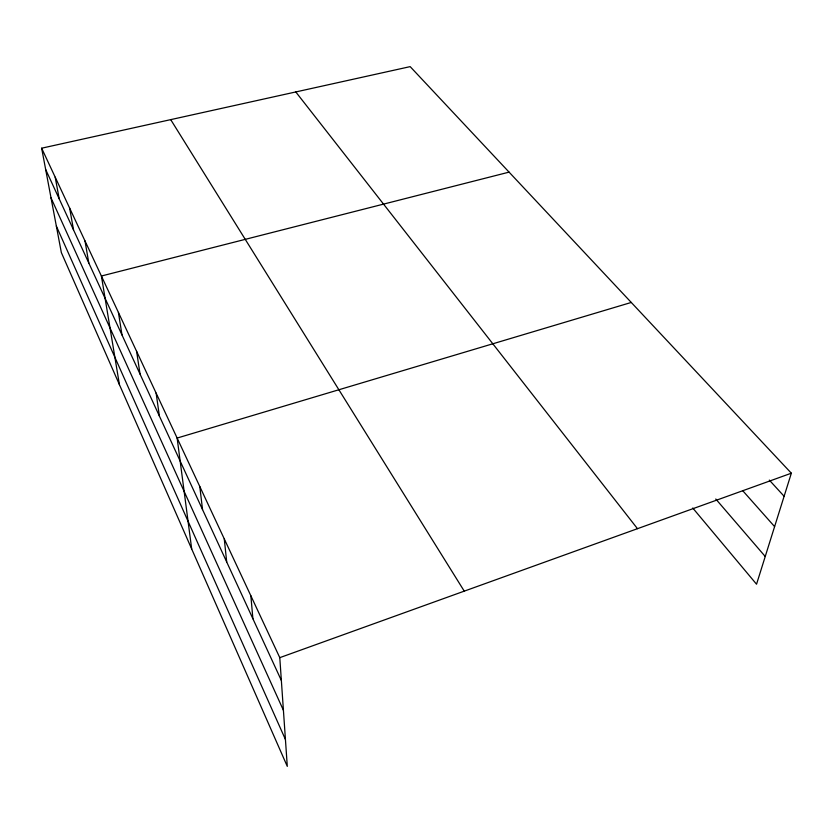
<?xml version="1.0" encoding="UTF-8"?>
<svg xmlns="http://www.w3.org/2000/svg" width="833" height="833" viewBox="0 0 833 833"><rect width="100%" height="100%" fill="white"/><g stroke="black" fill="none" stroke-linecap="round" stroke-linejoin="round"><path stroke-width="1.25" d="M41.65 148.201L279.784 657.654L287.291 766.37L61.35 252.586L41.65 148.201L410.169 66.63L791.35 473.206L756.541 584.214L692.754 508.015M279.784 657.654L791.35 473.206M631.268 302.452L177.137 438.054L191.694 548.999M509.088 172.129L101.397 276.015L119.431 384.659M769.328 480.1L784.113 496.27M742.713 490.668L774.596 526.612M715.766 499.009L765.235 556.486M295.777 91.942L637.484 528.684M170.713 119.629L464.262 591.149M45.68 169.526L281.356 680.457M51.021 197.879L283.418 710.289M56.352 226.097L285.427 739.465M55.217 177.21L59.185 198.806M69.628 208.063L73.533 229.918M84.997 240.924L88.808 263.041M118.411 312.406L121.993 334.96M136.612 351.349L140.038 374.09M156.135 393.124L159.384 416.021M199.785 486.503L202.534 509.577M224.275 538.899L226.701 561.973M250.858 595.751L252.888 618.742"/></g></svg>
